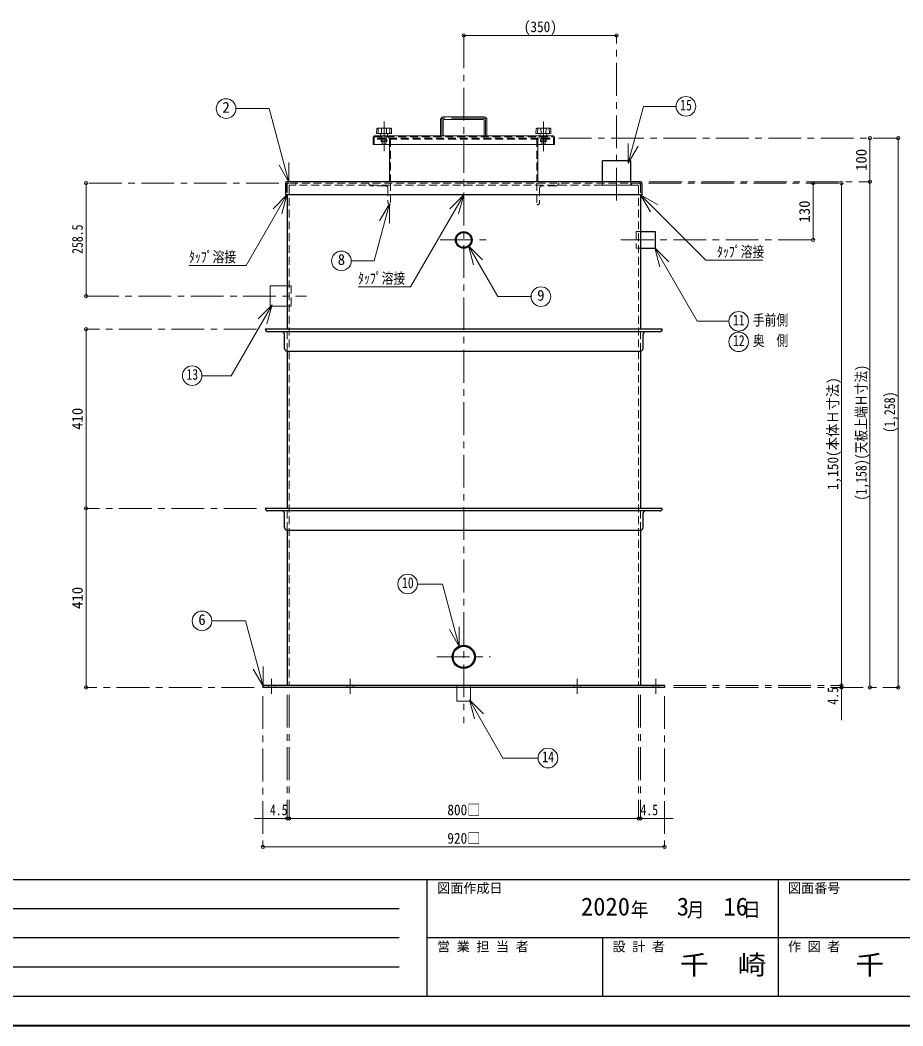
# Model space of a CAD drawing. Units: millimetres at full size, sheet at 1:15. Extents: x -3184 to 2891, y -2037 to 2178.
# Drawn here: x -1163 to 859, y -2037 to 265 of the extents above; entities that cross this region are included whole.
import ezdxf
from ezdxf.enums import TextEntityAlignment as Align

# ---------------------------------------------------------------- set-up
doc = ezdxf.new("R2010")
doc.units = ezdxf.units.MM
doc.header["$LTSCALE"] = 15
doc.header["$PDMODE"] = 32
doc.header["$PDSIZE"] = 7.5
doc.linetypes.add('CHAIN1', pattern=[8, 5, -1, 1, -1])
doc.linetypes.add('DASHED1', pattern=[1.8, 1.2, -0.6])
doc.layers.add('0-0', color=7, linetype='Continuous', lineweight=18)
doc.styles.add('ＭＳ ゴシック', font='')
doc.styles.get('ＭＳ ゴシック').set_extended_font_data('MS Gothic')

msp = doc.modelspace()

# ---------------------------------------------------------------- linework, layer by layer
at = {"layer": '0-0', "color": 4, "linetype": 'CHAIN1', "lineweight": 9}
for p, q in [((-146.7, 230.32), (-146.7, -1343.88)), ((203.3, -147.88), (203.3, 230.32)), ((-329.2, 33.22), (-329.2, -34.38)), ((-196.7, 37.62), (-196.7, 0.62)), ((-99.7, 40.62), (-193.7, 40.62)), ((-96.7, 37.62), (-96.7, 0.62)), ((35.8, 33.22), (35.8, -34.38)), ((70.8, -4.68), (848.3, -4.68)), ((-569.9, -107.88), (-1011.7, -107.88)), ((276.5, -107.88), (718.3, -107.88)), ((278.1, -104.68), (783.3, -104.68)), ((-200.7, -237.88), (-92.7, -237.88)), ((213.3, -237.88), (653.3, -237.88)), ((-1011.7, -366.38), (-506.7, -366.38)), ((-621.2, -442.38), (-1011.7, -442.38)), ((-621.2, -852.38), (-1011.7, -852.38)), ((-208.2, -1192.38), (-85.2, -1192.38)), ((-586.7, -1242.88), (-586.7, -1277.38)), ((-406.7, -1242.88), (-406.7, -1277.38)), ((113.3, -1242.88), (113.3, -1277.38)), ((293.3, -1242.88), (293.3, -1277.38)), ((-626.7, -1262.38), (-1011.7, -1262.38)), ((333.3, -1257.88), (718.3, -1257.88)), ((333.3, -1262.38), (848.3, -1262.38)), ((-606.7, -1282.38), (-606.7, -1627.38)), ((-551.2, -1279.38), (-551.2, -1562.38)), ((-546.7, -1279.38), (-546.7, -1562.38)), ((253.3, -1279.38), (253.3, -1562.38)), ((257.8, -1279.38), (257.8, -1562.38)), ((313.3, -1282.38), (313.3, -1627.38))]:
    msp.add_line(p, q, dxfattribs=at)
at = {"layer": '0-0', "color": 4, "lineweight": 9}
for p, q in [((203.3, 230.32), (-146.7, 230.32)), ((-316.5, -104.68), (-316.5, -19.38)), ((23.1, -104.68), (23.1, -19.38)), ((783.3, -104.68), (783.3, -4.68)), ((848.3, -1262.38), (848.3, -4.68)), ((-1011.7, -107.88), (-1011.7, -366.38)), ((653.3, -107.88), (653.3, -237.88)), ((718.3, -107.88), (718.3, -1257.88)), ((783.3, -104.68), (783.3, -1262.38)), ((-1011.7, -852.38), (-1011.7, -442.38)), ((-1011.7, -1262.38), (-1011.7, -852.38)), ((718.3, -1337.38), (718.3, -1257.88)), ((-626.2, -1562.38), (-546.7, -1562.38)), ((-546.7, -1562.38), (253.3, -1562.38)), ((332.8, -1562.38), (253.3, -1562.38)), ((-606.7, -1627.38), (313.3, -1627.38))]:
    msp.add_line(p, q, dxfattribs=at)
at = {"layer": '0-0'}
for p, q in [((-668.34, 62.8), (-592.19, 62.8)), ((-547.11, -105.47), (-592.19, 62.8)), ((229.85, -62.47), (264.77, 67.86)), ((339.52, 67.86), (264.77, 67.86)), ((-199.7, 37.62), (-199.7, 0.62)), ((-193.7, 43.62), (-99.7, 43.62)), ((-193.7, 36.12), (-193.7, 0.62)), ((-192.2, 37.62), (-101.2, 37.62)), ((-99.7, 36.12), (-99.7, 0.62)), ((-93.7, 37.62), (-93.7, 0.62)), ((-351.9, 0.62), (58.5, 0.62)), ((-346.37, 5.83), (-346.03, 16.35)), ((-345.97, 5.42), (-312.43, 5.42)), ((-338.61, 18.21), (-344.52, 17.9)), ((-342.75, 5.42), (-342.36, 17.06)), ((-338.19, 18.22), (-320.21, 18.22)), ((-336.83, 0.99), (-337.2, 5.42)), ((-334.69, 5.42), (-335.07, 17.06)), ((-323.72, 5.42), (-323.33, 17.06)), ((-321.57, 0.99), (-321.2, 5.42)), ((-319.79, 18.21), (-313.89, 17.9)), ((-315.65, 5.42), (-316.04, 17.06)), ((-312.03, 5.83), (-312.37, 16.35)), ((18.63, 5.83), (18.97, 16.35)), ((52.57, 5.42), (19.03, 5.42)), ((26.39, 18.21), (20.48, 17.9)), ((22.25, 5.42), (22.64, 17.06)), ((44.79, 18.22), (26.81, 18.22)), ((28.17, 0.99), (27.8, 5.42)), ((30.31, 5.42), (29.93, 17.06)), ((41.28, 5.42), (41.67, 17.06)), ((43.43, 0.99), (43.8, 5.42)), ((45.21, 18.21), (51.11, 17.9)), ((49.35, 5.42), (48.96, 17.06)), ((52.97, 5.83), (52.63, 16.35)), ((-354.2, -1.68), (-354.2, -19.38)), ((60.8, -19.38), (-354.2, -19.38)), ((60.8, -1.68), (60.8, -19.38)), ((229.85, -62.47), (229.85, -17.47)), ((229.85, -62.47), (252.35, -23.5)), ((-547.11, -105.47), (-569.61, -66.5)), ((-547.11, -105.47), (-547.11, -60.47)), ((-551.5, -134.68), (-644.89, -296.43)), ((-551.5, -134.68), (-583.32, -166.5)), ((-551.5, -134.68), (-563.15, -178.15)), ((-146.7, -134.68), (-268.43, -345.52)), ((-146.7, -134.68), (-178.52, -166.5)), ((-146.7, -134.68), (-158.35, -178.15)), ((258.1, -134.68), (280.6, -173.65)), ((258.1, -134.68), (297.07, -157.18)), ((258.1, -134.68), (407.87, -284.45)), ((-316.89, -155.59), (-351.78, -285.8)), ((-316.89, -155.59), (-339.39, -194.56)), ((-316.89, -155.59), (-316.89, -200.59)), ((-135.85, -251.44), (-104.03, -283.26)), ((-135.85, -251.44), (-124.21, -294.9)), ((-135.85, -251.44), (-68.72, -367.72)), ((290.85, -256.1), (322.67, -287.91)), ((290.85, -256.1), (302.5, -299.56)), ((290.85, -256.1), (387.92, -424.21)), ((-644.89, -296.43), (-775.89, -296.43)), ((-404.34, -285.8), (-351.78, -285.8)), ((407.87, -284.45), (538.42, -284.45)), ((-589.7, -342.88), (-589.7, -389.88)), ((-589.7, -342.88), (-551.2, -342.88)), ((-268.43, -345.52), (-388.79, -345.52)), ((7.4, -367.72), (-68.72, -367.72)), ((-585.79, -386.48), (-679.43, -548.68)), ((-585.79, -386.48), (-617.61, -418.3)), ((-585.79, -386.48), (-597.44, -429.95)), ((-589.7, -389.88), (-551.2, -389.88)), ((460.31, -424.21), (387.92, -424.21)), ((-679.43, -548.68), (-746.13, -548.68)), ((-156.92, -1168.58), (-156.92, -1123.58)), ((-156.92, -1168.58), (-179.42, -1129.61)), ((-606.28, -1259.33), (-606.28, -1214.33)), ((-606.28, -1259.33), (-628.78, -1220.36)), ((-162.2, -1262.38), (-162.2, -1293.88)), ((-131.2, -1262.38), (-131.2, -1293.88)), ((-131.2, -1293.88), (-162.2, -1293.88)), ((-133.64, -1290.98), (-101.82, -1322.8)), ((-133.64, -1290.98), (-122, -1334.44)), ((-133.64, -1290.98), (-56.85, -1423.98)), ((23.63, -1423.98), (-56.85, -1423.98))]:
    msp.add_line(p, q, dxfattribs=at)
at = {"layer": '0-0', "color": 4, "linetype": 'DASHED1', "lineweight": 9}
for p, q in [((-334.2, -6.98), (-334.2, 0.62)), ((-333.2, -18.88), (-333.2, 0.62)), ((-325.2, -18.88), (-325.2, 0.62)), ((-324.2, -6.98), (-324.2, 0.62)), ((30.8, -6.98), (30.8, 0.62)), ((31.8, -18.88), (31.8, 0.62)), ((39.8, -18.88), (39.8, 0.62)), ((40.8, -6.98), (40.8, 0.62)), ((-351.9, -2.83), (-351.9, -19.38)), ((-350.75, -1.68), (57.35, -1.68)), ((-344.2, -4.68), (-344.2, -6.98)), ((50.8, -4.68), (-344.2, -4.68)), ((-344.2, -6.98), (50.8, -6.98)), ((-339.2, -1.68), (-339.2, -4.68)), ((-335.7, -7.28), (-335.7, -11.98)), ((-333.2, -18.88), (-325.2, -18.88)), ((-333.2, -18.88), (-332.7, -19.38)), ((-329.2, -7.28), (-329.2, -11.98)), ((-325.7, -19.38), (-325.2, -18.88)), ((-322.95, -12.48), (-322.7, -11.98)), ((-322.7, -7.28), (-322.7, -11.98)), ((-319.2, -1.68), (-319.2, -4.68)), ((-316.5, -8.13), (-316.5, -19.38)), ((-314.2, -6.98), (-314.2, -107.88)), ((20.8, -6.98), (20.8, -107.88)), ((23.1, -8.13), (23.1, -19.38)), ((25.8, -1.68), (25.8, -4.68)), ((29.3, -7.28), (29.3, -11.98)), ((29.55, -12.48), (29.3, -11.98)), ((32.3, -19.38), (31.8, -18.88)), ((39.8, -18.88), (31.8, -18.88)), ((35.8, -7.28), (35.8, -11.98)), ((39.8, -18.88), (39.3, -19.38)), ((42.3, -7.28), (42.3, -11.98)), ((45.8, -1.68), (45.8, -4.68)), ((50.8, -4.68), (50.8, -6.98)), ((58.5, -2.83), (58.5, -19.38)), ((-551.2, -342.88), (-541.7, -342.88)), ((-541.7, -342.88), (-541.7, -389.88)), ((-551.2, -389.88), (-541.7, -389.88)), ((-593.7, -1257.88), (-593.7, -1262.38)), ((-579.7, -1257.88), (-579.7, -1262.38)), ((-162.2, -1257.88), (-162.2, -1262.38)), ((-131.2, -1257.88), (-131.2, -1262.38)), ((286.3, -1257.88), (286.3, -1262.38)), ((300.3, -1257.88), (300.3, -1262.38))]:
    msp.add_line(p, q, dxfattribs=at)
at = {"layer": '0-0', "color": 5, "lineweight": 25}
for p, q in [((235.8, -56.88), (170.8, -56.88)), ((170.8, -104.68), (170.8, -56.88)), ((235.8, -104.68), (235.8, -56.88)), ((-554.7, -107.88), (-554.7, -134.68)), ((258.1, -104.68), (-551.5, -104.68)), ((261.3, -107.88), (261.3, -134.68)), ((261.3, -134.68), (-554.7, -134.68)), ((-551.2, -134.68), (-551.2, -442.38)), ((257.8, -134.68), (257.8, -442.38)), ((257.8, -218.88), (291.3, -218.88)), ((291.3, -218.88), (291.3, -256.88)), ((257.8, -256.88), (291.3, -256.88)), ((307.8, -442.38), (-601.2, -442.38)), ((301.8, -448.38), (-595.2, -448.38)), ((-557.2, -486.38), (-557.2, -454.38)), ((263.8, -486.38), (263.8, -454.38)), ((-551.2, -492.38), (257.8, -492.38)), ((-551.2, -492.38), (-551.2, -852.38)), ((257.8, -492.38), (257.8, -852.38)), ((307.8, -852.38), (-601.2, -852.38)), ((301.8, -858.38), (-595.2, -858.38)), ((-557.2, -896.38), (-557.2, -864.38)), ((263.8, -896.38), (263.8, -864.38)), ((-551.2, -902.38), (257.8, -902.38)), ((-551.2, -902.38), (-551.2, -1257.88)), ((257.8, -902.38), (257.8, -1257.88)), ((-606.7, -1257.88), (-606.7, -1262.38)), ((313.3, -1257.88), (-606.7, -1257.88)), ((313.3, -1262.38), (-606.7, -1262.38)), ((313.3, -1257.88), (313.3, -1262.38))]:
    msp.add_line(p, q, dxfattribs=at)
at = {"layer": '0-0', "linetype": 'DASHED1'}
for p, q in [((-551.5, -109.48), (-551.5, -134.68)), ((-551.2, -112.38), (-551.2, -134.68)), ((256.5, -107.88), (-549.9, -107.88)), ((-546.7, -114.63), (-546.7, -1257.88)), ((251.05, -112.38), (-544.45, -112.38)), ((-531.2, -107.88), (-531.2, -112.38)), ((-326.2, -113.88), (-358.2, -113.88)), ((-314.2, -107.88), (-314.2, -157.88)), ((20.8, -107.88), (20.8, -157.88)), ((64.8, -113.88), (32.8, -113.88)), ((170.8, -112.88), (170.8, -104.68)), ((235.8, -112.88), (170.8, -112.88)), ((235.8, -112.88), (235.8, -104.68)), ((237.8, -107.88), (237.8, -112.38)), ((253.3, -114.63), (253.3, -1257.88)), ((257.8, -112.38), (257.8, -134.68)), ((258.1, -109.48), (258.1, -134.68)), ((-320.2, -119.88), (-320.2, -151.88)), ((26.8, -119.88), (26.8, -151.88)), ((257.8, -256.88), (248.3, -256.88)), ((-551.2, -492.38), (-551.2, -442.38)), ((257.8, -492.38), (257.8, -442.38)), ((-551.2, -902.38), (-551.2, -852.38)), ((257.8, -902.38), (257.8, -852.38)), ((-413.7, -1257.88), (-413.7, -1262.38)), ((-399.7, -1257.88), (-399.7, -1262.38)), ((106.3, -1257.88), (106.3, -1262.38)), ((120.3, -1257.88), (120.3, -1262.38))]:
    msp.add_line(p, q, dxfattribs=at)
at = {"layer": '0-0', "color": 6, "lineweight": 25}
for p, q in [((-3116.7, -1701.77), (2823.3, -1701.77)), ((-230.27, -1969.63), (-230.27, -1701.77)), ((573.3, -1701.77), (573.3, -1969.63)), ((-1687.42, -1768.74), (-294.56, -1768.74)), ((-294.56, -1835.7), (-1687.42, -1835.7)), ((2823.3, -1835.7), (-230.27, -1835.7)), ((171.51, -1969.63), (171.51, -1835.7)), ((-294.56, -1902.67), (-1687.42, -1902.67)), ((2823.3, -1969.63), (-3116.7, -1969.63))]:
    msp.add_line(p, q, dxfattribs=at)
at = {"layer": '0-0', "color": 1, "lineweight": 40}
msp.add_line((2890.8, -2037.13), (-3184.2, -2037.13), dxfattribs=at)
at = {"layer": '0-0', "color": 4, "linetype": 'DASHED1', "lineweight": 9}
for points in [[(-322.95, -12.48), (-335.45, -12.48), (-335.7, -11.98)], [(29.55, -12.48), (42.05, -12.48), (42.3, -11.98)]]:
    msp.add_lwpolyline(points, dxfattribs=at)
at = {"layer": '0-0', "linetype": 'DASHED1'}
msp.add_lwpolyline([(257.8, -218.88), (248.3, -218.88), (248.3, -256.88)], dxfattribs=at)
at = {"layer": '0-0'}
for points in [[(-156.92, -1168.58), (-195.23, -1025.63), (-252.64, -1025.63)], [(-606.28, -1259.33), (-646.32, -1109.92), (-723.61, -1109.92)]]:
    msp.add_lwpolyline(points, dxfattribs=at)
for centre in [(-690.84, 62.8), (362.02, 67.86), (-426.84, -285.8), (29.9, -367.72), (482.81, -424.21), (482.81, -471.21), (-768.63, -548.68), (-275.14, -1025.63), (-746.11, -1109.92), (46.13, -1423.98)]:
    msp.add_circle(centre, 22.5, dxfattribs=at)
at = {"layer": '0-0', "color": 5, "lineweight": 25}
for centre, radius in [((-146.7, -237.88), 19), ((-146.7, -237.88), 17), ((-146.7, -1192.38), 26.5), ((-146.7, -1192.38), 24.3)]:
    msp.add_circle(centre, radius, dxfattribs=at)
at = {"layer": '0-0'}
for centre, radius, start, end in [((-193.7, 37.62), 6, 90, 180), ((-192.2, 36.12), 1.5, 90, 180), ((-101.2, 36.12), 1.5, 0, 90), ((-99.7, 37.62), 6, 0, 90), ((-351.9, -1.68), 2.3, 90, 180), ((-345.97, 5.82), 0.4, 178.15415, 270), ((-344.43, 16.3), 1.6, 93.01913, 178.15415), ((-344.81, 15.76), 1.66, 93.02757, 128.73305), ((-344.74, 9.45), 7.97, 72.62002, 91.09064), ((-338.19, 10.22), 8, 90, 93.01913), ((-336.43, 1.02), 0.4, 184.76364, 270), ((-334.67, 17.07), 0.4, 97.29873, 181.90915), ((-329.2, -25.65), 43.47, 82.70127, 97.29873), ((-323.73, 17.07), 0.4, 358.09085, 82.70127), ((-321.97, 1.02), 0.4, 270, 355.23636), ((-320.21, 10.22), 8, 86.98087, 90), ((-313.66, 9.45), 7.97, 88.90936, 107.37998), ((-313.97, 16.3), 1.6, 1.84585, 86.98087), ((-313.6, 15.76), 1.66, 51.26695, 86.97243), ((-312.43, 5.82), 0.4, 270, 1.84585), ((19.03, 5.82), 0.4, 178.15415, 270), ((20.57, 16.3), 1.6, 93.01913, 178.15415), ((20.19, 15.76), 1.66, 93.02757, 128.73305), ((20.26, 9.45), 7.97, 72.62002, 91.09064), ((26.81, 10.22), 8, 90, 93.01913), ((28.57, 1.02), 0.4, 184.76364, 270), ((30.33, 17.07), 0.4, 97.29873, 181.90915), ((35.8, -25.65), 43.47, 82.70127, 97.29873), ((41.27, 17.07), 0.4, 358.09085, 82.70127), ((43.03, 1.02), 0.4, 270, 355.23636), ((44.79, 10.22), 8, 86.98087, 90), ((51.34, 9.45), 7.97, 88.90936, 107.37998), ((51.03, 16.3), 1.6, 1.84585, 86.98087), ((51.4, 15.76), 1.66, 51.26695, 86.97243), ((52.57, 5.82), 0.4, 270, 1.84585), ((58.5, -1.68), 2.3, 0, 90)]:
    msp.add_arc(centre, radius, start, end, dxfattribs=at)
at = {"layer": '0-0', "color": 4, "linetype": 'CHAIN1', "lineweight": 9}
for centre, start, end in [((-193.7, 37.62), 90, 180), ((-99.7, 37.62), 0, 90)]:
    msp.add_arc(centre, 3, start, end, dxfattribs=at)
at = {"layer": '0-0', "color": 4, "linetype": 'DASHED1', "lineweight": 9}
for centre, radius, start, end in [((-350.75, -2.83), 1.15, 90, 180), ((-335.4, -7.28), 0.3, 90, 180), ((-339.38, 75.97), 88.54, 272.54473, 276.60311), ((-329.5, -7.28), 0.3, 0, 90), ((-328.9, -7.28), 0.3, 90, 180), ((-319.02, 75.97), 88.54, 263.39689, 267.45527), ((-323, -7.28), 0.3, 0, 90), ((-317.65, -8.13), 1.15, 0, 90), ((-316.5, -6.98), 2.3, 0, 90), ((23.1, -6.98), 2.3, 90, 180), ((24.25, -8.13), 1.15, 90, 180), ((29.6, -7.28), 0.3, 90, 180), ((25.62, 75.97), 88.54, 272.54473, 276.60311), ((35.5, -7.28), 0.3, 0, 90), ((36.1, -7.28), 0.3, 90, 180), ((45.98, 75.97), 88.54, 263.39689, 267.45527), ((42, -7.28), 0.3, 0, 90), ((57.35, -2.83), 1.15, 0, 90)]:
    msp.add_arc(centre, radius, start, end, dxfattribs=at)
at = {"layer": '0-0', "color": 5, "lineweight": 25}
for centre, radius, start, end in [((-551.5, -107.88), 3.2, 90, 180), ((258.1, -107.88), 3.2, 0, 90), ((-595.2, -442.38), 6, 180, 270), ((-563.2, -454.38), 6, 0, 90), ((269.8, -454.38), 6, 90, 180), ((301.8, -442.38), 6, 270, 0), ((-551.2, -486.38), 6, 180, 270), ((257.8, -486.38), 6, 270, 0), ((-595.2, -852.38), 6, 180, 270), ((-563.2, -864.38), 6, 0, 90), ((269.8, -864.38), 6, 90, 180), ((301.8, -852.38), 6, 270, 0), ((-551.2, -896.38), 6, 180, 270), ((257.8, -896.38), 6, 270, 0)]:
    msp.add_arc(centre, radius, start, end, dxfattribs=at)
at = {"layer": '0-0', "linetype": 'DASHED1'}
for centre, radius, start, end in [((-549.9, -109.48), 1.6, 90, 180), ((-546.7, -112.38), 4.5, 90, 180), ((-544.45, -114.63), 2.25, 90, 180), ((-358.2, -107.88), 6, 180, 270), ((-326.2, -119.88), 6, 0, 90), ((32.8, -119.88), 6, 90, 180), ((64.8, -107.88), 6, 270, 0), ((251.05, -114.63), 2.25, 0, 90), ((253.3, -112.38), 4.5, 0, 90), ((256.5, -109.48), 1.6, 0, 90), ((-314.2, -151.88), 6, 180, 270), ((20.8, -151.88), 6, 270, 0)]:
    msp.add_arc(centre, radius, start, end, dxfattribs=at)
at = {"layer": '0-0', "color": 1}
for p in [(-146.7, 230.32), (203.3, 230.32), (783.3, -4.68), (848.3, -4.68), (-1011.7, -107.88), (653.3, -107.88), (718.3, -107.88), (783.3, -104.68), (653.3, -237.88), (-1011.7, -366.38), (-1011.7, -442.38), (-1011.7, -852.38), (-1011.7, -1262.38), (718.3, -1257.88), (718.3, -1262.38), (783.3, -1262.38), (848.3, -1262.38), (-551.2, -1562.38), (-546.7, -1562.38), (253.3, -1562.38), (257.8, -1562.38), (-606.7, -1627.38), (313.3, -1627.38)]:
    msp.add_point(p, dxfattribs=at)

# ---------------------------------------------------------------- texts
at = {"layer": '0-0', "style": 'ＭＳ ゴシック'}
for s, height, width, p in [('(350)', 24.74, 0.9, (-9.2, 230.32)), ('15', 24.74, 0.8, (348.89, 50.98)), ('ﾀｯﾌﾟ溶接', 24.74, 0.8, (433.42, -284.45)), ('ﾀｯﾌﾟ溶接', 24.74, 0.8, (-775.89, -296.43)), ('ﾀｯﾌﾟ溶接', 24.74, 0.8, (-388.79, -345.52)), ('11', 24.74, 0.8, (469.68, -441.09)), ('手前側', 24.74, 0.8, (515.31, -441.09)), ('12', 24.74, 0.8, (469.68, -488.09)), ('奥\u3000側', 24.74, 0.8, (515.31, -488.09)), ('13', 24.74, 0.8, (-781.76, -565.55)), ('10', 24.74, 0.8, (-288.26, -1042.51)), ('14', 24.74, 0.8, (33.01, -1440.85)), ('4.5', 24.74, 0.8, (-590.58, -1562.38)), ('800□', 24.74, 0.9, (-184.2, -1562.38)), ('4.5', 24.74, 0.8, (257.8, -1562.38)), ('920□', 24.74, 0.9, (-184.2, -1627.38)), ('千\u3000崎', 43.99, 1.1, (348.3, -1932.67)), ('千\u3000崎', 43.99, 1.1, (750.08, -1932.67))]:
    msp.add_text(s, height=height, dxfattribs=dict(at, width=width)).set_placement(p, align=Align.BOTTOM_LEFT)
for s, height, p in [('2', 24.74, (-699.28, 45.92)), ('8', 24.74, (-435.27, -302.68)), ('9', 24.74, (21.46, -384.59)), ('6', 24.74, (-754.54, -1126.8)), ('図面作成日', 21.99, (-207.77, -1739.27)), ('図面番号', 21.99, (595.8, -1739.27)), ('2020', 41.24, (121.8, -1796.86)), ('3', 41.24, (341.17, -1796.86)), ('16', 41.24, (448.05, -1796.86)), ('営 業 担 当 者', 21.99, (-207.77, -1873.2)), ('設 計 者', 21.99, (194.01, -1873.2)), ('作 図 者', 21.99, (595.8, -1873.2))]:
    msp.add_text(s, height=height, dxfattribs=at).set_placement(p, align=Align.BOTTOM_LEFT)
for s, p in [('100', (783.3, -79.99)), ('130', (653.3, -198.19)), ('410', (-1011.7, -672.69)), ('410', (-1011.7, -1082.69))]:
    msp.add_text(s, height=24.74, rotation=90, dxfattribs=at).set_placement(p, align=Align.BOTTOM_LEFT)
for s, width, p in [('258.5', 0.8, (-1011.7, -269.94)), ('(1,158)(天板上端Ｈ寸法)', 0.8, (783.3, -834.47)), ('1,150(本体Ｈ寸法)', 0.9, (718.3, -810.38)), ('(1,258)', 0.8, (848.3, -679.47)), ('4.5', 0.8, (718.3, -1301.76))]:
    msp.add_text(s, height=24.74, rotation=90, dxfattribs=dict(at, width=width)).set_placement(p, align=Align.BOTTOM_LEFT)
at = {"layer": '0-0', "insert": (235.8, -1791.24), "char_height": 32.99, "attachment_point": 7, "style": 'ＭＳ ゴシック'}
msp.add_mtext('\\T1.27;\\W0.9;年\\~\\~\\~月\\~\\~\\~日', dxfattribs=at)

doc.saveas('drawing.dxf')
